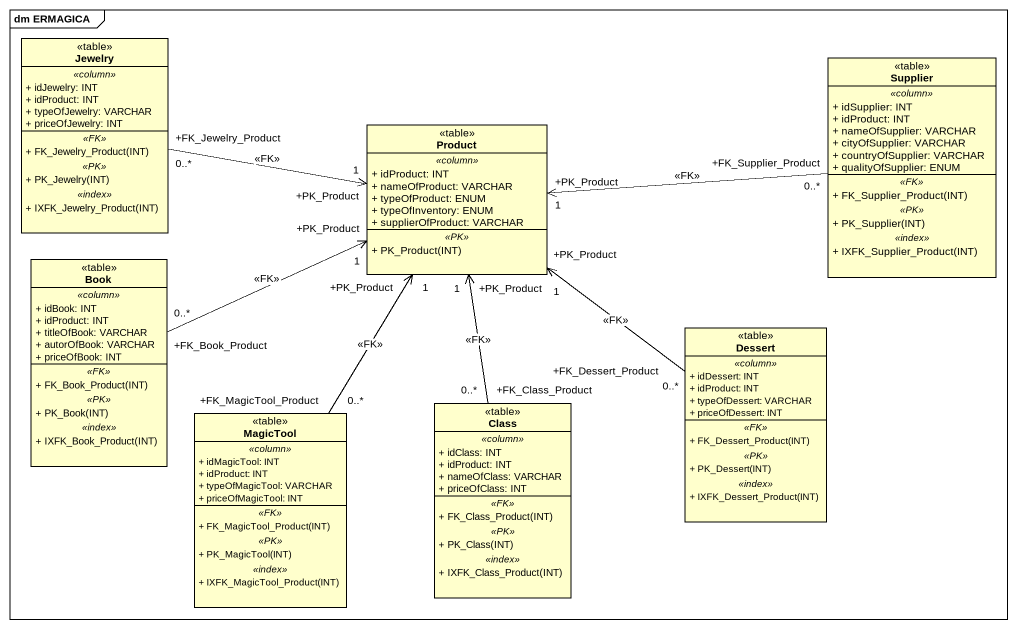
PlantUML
@startuml
mainframe dm ERMAGICA
hide circle
hide empty members
skinparam classAttributeIconSize 0
class Jewelry <<table>> {
  .. <<column>> ..
  + idJewelry: INT
  + idProduct: INT
  + typeOfJewelry: VARCHAR
  + priceOfJewelry: INT
  .. <<FK>> ..
  + FK_Jewelry_Product(INT)
  .. <<PK>> ..
  + PK_Jewelry(INT)
  .. <<index>> ..
  + IXFK_Jewelry_Product(INT)
}
class Supplier <<table>> {
  .. <<column>> ..
  + idSupplier: INT
  + idProduct: INT
  + nameOfSupplier: VARCHAR
  + cityOfSupplier: VARCHAR
  + countryOfSupplier: VARCHAR
  + qualityOfSupplier: ENUM
  .. <<FK>> ..
  + FK_Supplier_Product(INT)
  .. <<PK>> ..
  + PK_Supplier(INT)
  .. <<index>> ..
  + IXFK_Supplier_Product(INT)
}
class Product <<table>> {
  .. <<column>> ..
  + idProduct: INT
  + nameOfProduct: VARCHAR
  + typeOfProduct: ENUM
  + typeOfInventory: ENUM
  + supplierOfProduct: VARCHAR
  .. <<PK>> ..
  + PK_Product(INT)
}
class Book <<table>> {
  .. <<column>> ..
  + idBook: INT
  + idProduct: INT
  + titleOfBook: VARCHAR
  + autorOfBook: VARCHAR
  + priceOfBook: INT
  .. <<FK>> ..
  + FK_Book_Product(INT)
  .. <<PK>> ..
  + PK_Book(INT)
  .. <<index>> ..
  + IXFK_Book_Product(INT)
}
class Dessert <<table>> {
  .. <<column>> ..
  + idDessert: INT
  + idProduct: INT
  + typeOfDessert: VARCHAR
  + priceOfDessert: INT
  .. <<FK>> ..
  + FK_Dessert_Product(INT)
  .. <<PK>> ..
  + PK_Dessert(INT)
  .. <<index>> ..
  + IXFK_Dessert_Product(INT)
}
class MagicTool <<table>> {
  .. <<column>> ..
  + idMagicTool: INT
  + idProduct: INT
  + typeOfMagicTool: VARCHAR
  + priceOfMagicTool: INT
  .. <<FK>> ..
  + FK_MagicTool_Product(INT)
  .. <<PK>> ..
  + PK_MagicTool(INT)
  .. <<index>> ..
  + IXFK_MagicTool_Product(INT)
}
class "Class" as Class_ <<table>> {
  .. <<column>> ..
  + idClass: INT
  + idProduct: INT
  + nameOfClass: VARCHAR
  + priceOfClass: INT
  .. <<FK>> ..
  + FK_Class_Product(INT)
  .. <<PK>> ..
  + PK_Class(INT)
  .. <<index>> ..
  + IXFK_Class_Product(INT)
}
Jewelry "+FK_Jewelry_Product\n0..*" -right-> "+PK_Product\n1" Product : <<FK>>
Supplier "+FK_Supplier_Product\n0..*" -left-> "+PK_Product\n1" Product : <<FK>>
Book "+FK_Book_Product\n0..*" -right-> "+PK_Product\n1" Product : <<FK>>
Dessert "+FK_Dessert_Product\n0..*" -up-> "+PK_Product\n1" Product : <<FK>>
MagicTool "+FK_MagicTool_Product\n0..*" -up-> "+PK_Product\n1" Product : <<FK>>
Class_ "+FK_Class_Product\n0..*" -up-> "+PK_Product\n1" Product : <<FK>>
@enduml
